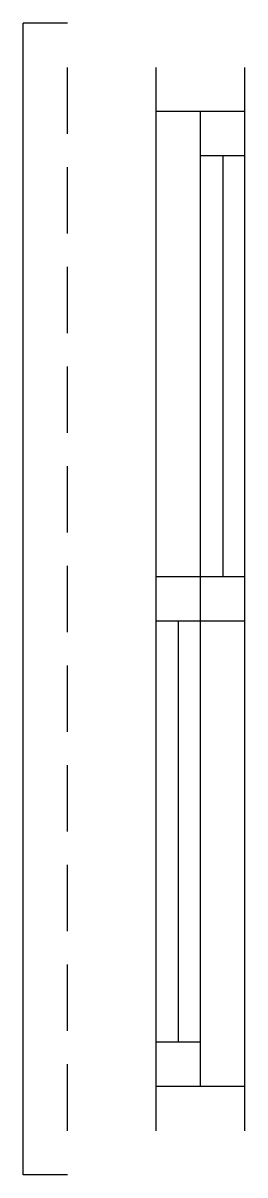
# Model space of a CAD drawing. Extents: x -367 to -342, y 1681 to 1811.
import ezdxf

# ---------------------------------------------------------------- set-up
doc = ezdxf.new("R2010")
doc.units = 0
doc.header["$LTSCALE"] = 30
doc.header["$MEASUREMENT"] = 0
doc.linetypes.add('HIDDEN', pattern=[0.375, 0.25, -0.125])
doc.layers.get('0').update_dxf_attribs({"linetype": 'CONTINUOUS'})

msp = doc.modelspace()

# ---------------------------------------------------------------- linework, layer by layer
for p, q in [((-366.92, 1680.81), (-366.92, 1810.81)), ((-361.92, 1810.81), (-366.92, 1810.81)), ((-351.92, 1685.81), (-351.92, 1805.81)), ((-341.92, 1685.81), (-341.92, 1805.81)), ((-341.92, 1800.81), (-351.92, 1800.81)), ((-346.92, 1690.81), (-346.92, 1800.81)), ((-341.92, 1795.81), (-346.92, 1795.81)), ((-344.42, 1795.81), (-344.42, 1748.31)), ((-341.92, 1748.31), (-351.92, 1748.31)), ((-341.92, 1743.31), (-351.92, 1743.31)), ((-349.42, 1695.81), (-349.42, 1743.31)), ((-346.92, 1695.81), (-351.92, 1695.81)), ((-341.92, 1690.81), (-351.92, 1690.81)), ((-361.92, 1680.81), (-366.92, 1680.81))]:
    msp.add_line(p, q)
at = {"linetype": 'HIDDEN'}
msp.add_line((-361.92, 1685.81), (-361.92, 1805.81), dxfattribs=at)

doc.saveas('drawing.dxf')
